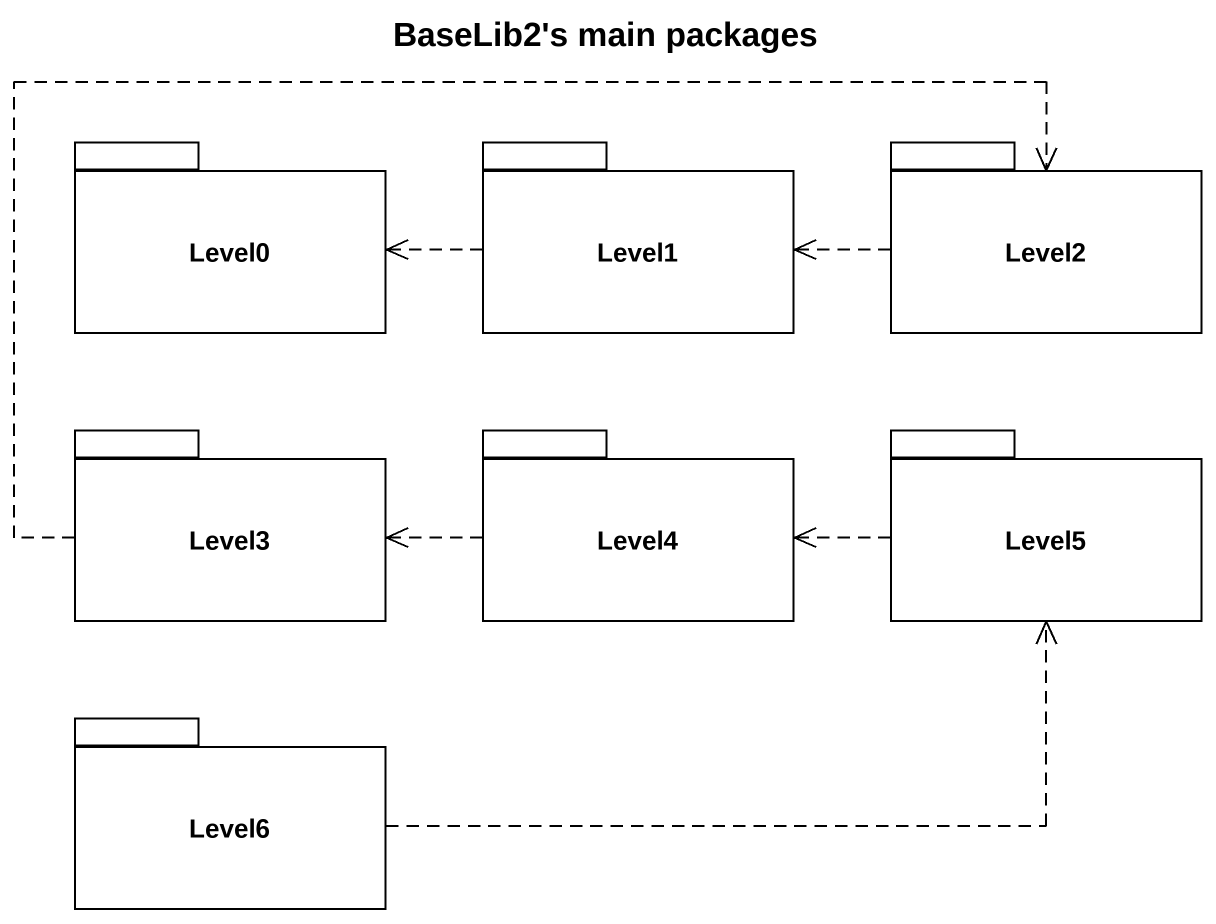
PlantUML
@startuml
title BaseLib2's main packages
package Level0 {
}
package Level1 {
}
package Level2 {
}
package Level3 {
}
package Level4 {
}
package Level5 {
}
package Level6 {
}
Level1 .left.> Level0
Level2 .left.> Level1
Level3 .right.> Level2
Level4 .left.> Level3
Level5 .left.> Level4
Level6 .right.> Level5
@enduml
